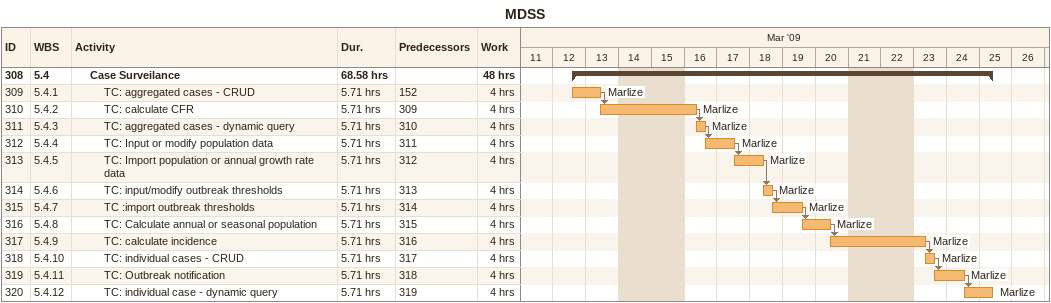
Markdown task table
MDSS

| ID | WBS | Task | Duration | Start | Finish | Predecessors | Resources | Work (h) |
|---|---|---|---|---|---|---|---|---|
| 308 | 5.4 | **Case Surveilance** | 68.58h | 2009-03-12 | 2009-03-25 |  |  | 48 |
| 309 | 5.4.1 | TC: aggregated cases - CRUD | 5.71h | 2009-03-12 | 2009-03-13 | 152 | Marlize | 4 |
| 310 | 5.4.2 | TC: calculate CFR | 5.71h | 2009-03-13 | 2009-03-16 | 309 | Marlize | 4 |
| 311 | 5.4.3 | TC: aggregated cases - dynamic query | 5.71h | 2009-03-16 | 2009-03-16 | 310 | Marlize | 4 |
| 312 | 5.4.4 | TC: Input or modify population data | 5.71h | 2009-03-16 | 2009-03-17 | 311 | Marlize | 4 |
| 313 | 5.4.5 | TC: Import population or annual growth rate data | 5.71h | 2009-03-17 | 2009-03-18 | 312 | Marlize | 4 |
| 314 | 5.4.6 | TC: input/modify outbreak thresholds | 5.71h | 2009-03-18 | 2009-03-18 | 313 | Marlize | 4 |
| 315 | 5.4.7 | TC :import outbreak thresholds | 5.71h | 2009-03-18 | 2009-03-19 | 314 | Marlize | 4 |
| 316 | 5.4.8 | TC: Calculate annual or seasonal population | 5.71h | 2009-03-19 | 2009-03-20 | 315 | Marlize | 4 |
| 317 | 5.4.9 | TC: calculate incidence | 5.71h | 2009-03-20 | 2009-03-23 | 316 | Marlize | 4 |
| 318 | 5.4.10 | TC: individual cases - CRUD | 5.71h | 2009-03-23 | 2009-03-23 | 317 | Marlize | 4 |
| 319 | 5.4.11 | TC: Outbreak notification | 5.71h | 2009-03-23 | 2009-03-24 | 318 | Marlize | 4 |
| 320 | 5.4.12 | TC: individual case - dynamic query | 5.71h | 2009-03-24 | 2009-03-25 | 319 | Marlize | 4 |
